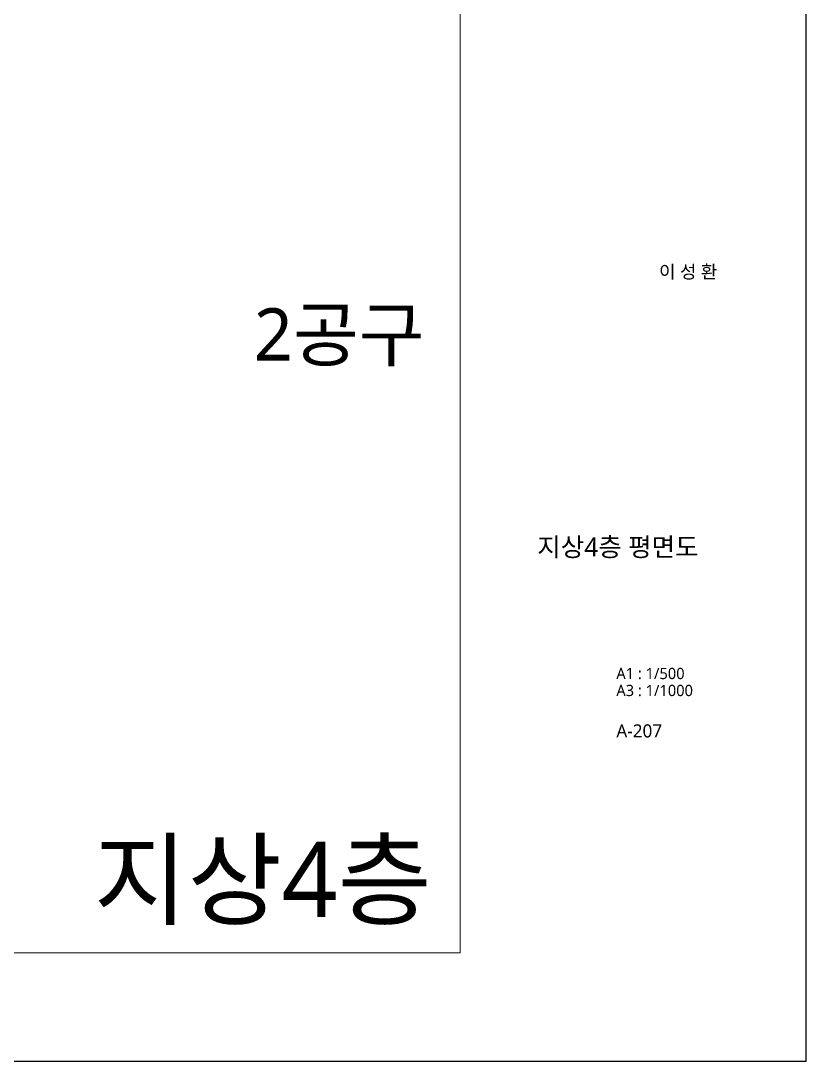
# Model space of a CAD drawing. Header units: millimetres. Extents: x 4003075 to 5615882, y 1445368 to 2591247.
# Drawn here: x 5511102 to 5615882, y 2294247 to 2433065 of the extents above; entities that cross this region are included whole.
import ezdxf
from ezdxf.enums import TextEntityAlignment as Align

# ---------------------------------------------------------------- set-up
doc = ezdxf.new("R2010")
doc.units = ezdxf.units.MM
doc.layers.add('!!출력', color=9, linetype='Continuous', plot=False)
doc.layers.add('A-BORD-TEXT', color=3, linetype='Continuous', lineweight=25)
doc.layers.add('XR-평면도$0$A-XXXX-NPLT', color=9, linetype='Continuous', lineweight=15, plot=False)
doc.styles.add('맑은고딕', font='malgun.ttf')

msp = doc.modelspace()

# ---------------------------------------------------------------- linework, layer by layer
at = {"layer": '!!출력'}
msp.add_lwpolyline([(5195882, 2294247), (5615882, 2294247), (5615882, 2591247), (5195882, 2591247)], close=True, dxfattribs=at)
at = {"layer": 'XR-평면도$0$A-XXXX-NPLT'}
for points in [[(5195882, 2591247), (5615882, 2591247), (5615882, 2294247), (5195882, 2294247)], [(5195882, 2591247), (5615882, 2591247), (5615882, 2294247), (5195882, 2294247)], [(5195882, 2591247), (5615882, 2591247), (5615882, 2294247), (5195882, 2294247)], [(5569707, 2308697), (5210332, 2308697), (5210332, 2576797), (5569707, 2576797)], [(5569707, 2308697), (5210332, 2308697), (5210332, 2576797), (5569707, 2576797)], [(5569707, 2308697), (5210332, 2308697), (5210332, 2576797), (5569707, 2576797)]]:
    msp.add_lwpolyline(points, close=True, dxfattribs=at)

# ---------------------------------------------------------------- texts
at = {"layer": 'A-BORD-TEXT', "style": '맑은고딕'}
msp.add_text('이 성 환', height=1750, dxfattribs=at).set_placement((5604024.8, 2398708.1), align=Align.RIGHT)
at = {"layer": 'A-BORD-TEXT', "color": 1, "style": '맑은고딕'}
msp.add_text('2공구', height=7000, dxfattribs=at).set_placement((5553578.9, 2391213), align=Align.MIDDLE_CENTER)
at = {"layer": 'A-BORD-TEXT', "style": '맑은고딕'}
for s, height, p in [('지상4층 평면도', 2500, (5590769.5, 2362859.5)), ('지상4층', 10000, (5543365.9, 2318475.6))]:
    msp.add_text(s, height=height, dxfattribs=at).set_placement(p, align=Align.MIDDLE_CENTER)
for s, height, p in [('A1 : 1/500', 1500, (5590554.8, 2345231.4)), ('A3 : 1/1000', 1500, (5590554.8, 2342963.9)), ('A-207', 1750, (5590554.8, 2337445.8))]:
    msp.add_text(s, height=height, dxfattribs=at).set_placement(p)

doc.saveas('drawing.dxf')
